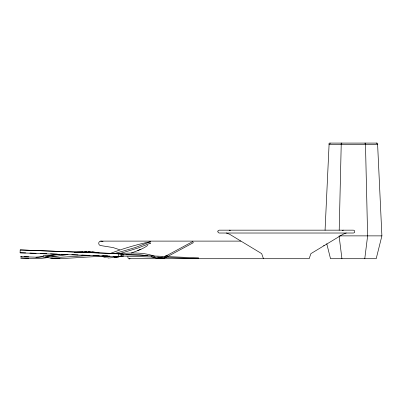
<?xml version="1.0" encoding="UTF-8"?>
<svg xmlns="http://www.w3.org/2000/svg" width="402" height="402" viewBox="0 0 402 402"><rect width="100%" height="100%" fill="white"/><g stroke="black" fill="none" stroke-linecap="round" stroke-linejoin="round"><path stroke-width="0.6" d="M339.208 230.24L341.218 144.519A0.894 0.447 -90 0 1 341.273 143.323A0.894 0.447 -90 0 1 341.876 143.323M121.303 253.742L118.464 253.747L118.369 256.602L121.108 255.994L123.947 255.984L121.203 256.597L118.369 256.602L21.035 252.878L20.1 252.798L20.2 249.943L121.303 253.742L123.992 254.561L121.158 254.566L118.464 253.747L20.2 249.943M325.067 230.24L329.082 144.519A0.894 0.894 0 0 1 330.399 143.323M364.77 258.712L367.624 235.873L365.483 144.519A0.894 0.447 -90 0 0 365.428 143.323A0.894 0.447 -90 0 0 364.825 143.323M376.302 143.323A0.894 0.894 0 0 1 377.619 144.519L381.9 235.873L376.192 258.712L330.514 258.712L326.756 243.687M147.83 245.386C143.293 248.657 137.891 250.607 132.66 252.516A14.608 1.095 -16.3 0 1 131.293 252.984M167.207 256.742L193.307 242.707L192.699 241.582L167.207 255.315A13.934 13.899 -90 0 1 164.961 256.401A13.879 13.879 0 0 0 167.207 255.315A13.889 13.884 -90 0 1 164.956 256.401M109.625 257.883L114.736 257.441L115.816 256.994M114.736 257.441L120.55 256.421L114.369 257.3L118.861 256.863L119.982 256.421L118.942 256.295M110.309 253.441C123.419 248.501 137.017 244.451 150.69 241.642L135.152 247.582L114.148 253.687M104.852 257.084L104.259 257.285L101.902 255.994M342.137 230.492L343.393 230.165M323.605 245.542L324.163 245.376M119.419 253.722L138.047 248.029L150.69 243.069L149.926 243.069M137.69 250.541L140.966 249.21M109.877 256.195L105.736 257.285L103.435 255.994M240.904 241.11L100.646 241.11C98.128 241.255 98.023 245.26 100.525 245.542L113.133 247.577L119.59 249.722M346.248 233.019L343.017 234.235L310.917 253.627L309.138 258.712L128.635 258.717A1.427 1.427 0 0 0 130.062 258.717M51.702 256.989L67.471 254.582M60.139 254.3L46.632 256.31M57.571 254.3L44.934 256.144M48.27 257.521L38.974 258.712L20.668 258.009L28.758 258.265M160.071 258.712A13.919 13.919 0 0 0 166.106 257.335A13.975 13.939 -90 0 1 162.554 258.491L161.187 258.662M43.798 256.697L38.974 257.285L24.396 256.793M42.542 256.476L35.894 257.285M20.1 252.798L25.683 252.893M76.651 252.24L83.018 251.788M74.476 252.24L86.571 251.682M90.028 255.481L59.988 257.285A80.033 79.953 -90 0 1 50.496 256.607L43.089 255.541M116.937 253.868C129.434 252.903 142.544 251.848 154.594 256.23M42.888 256.943L50.496 258.034A80.038 79.963 -90 0 0 59.988 258.712L107.57 255.858M125.725 254.767L131.359 254.431A86.38 86.299 90 0 1 138.61 254.597L147.71 255.752M329.801 143.092L376.905 143.092M329.082 144.519L377.619 144.519M339.695 235.873L381.9 235.873M198.598 258.561L195.161 258.486A55.798 0.623 1.8 0 1 187.161 258.225L121.108 255.994L121.158 254.566L187.186 257.456A55.798 0.709 2.1 0 0 195.186 257.762L198.623 257.848M84.631 251.682L93.204 251.913L99.028 252.843M100.646 241.11L103.068 241.416M29.859 253.054L36.115 253.295M40.496 253.466L46.753 253.707M50.506 253.853L57.385 254.119M61.139 254.265L68.023 254.531M71.777 254.677L78.033 254.918M81.787 255.064L89.294 255.355M93.048 255.501L99.304 255.747M102.435 255.868L109.942 256.159M113.073 256.28L121.203 256.597M28.758 256.838L20.668 256.582L21.532 256.652M159.911 258.712L158.825 258.657A13.919 13.919 0 0 1 155.182 257.828L151.067 256.682M88.118 251.722L90.324 251.848M92.048 251.989L94.525 252.285M117.917 256.697L118.861 256.863M107.63 257.788L109.128 258.084M226.346 233.019L229.577 234.235L261.672 253.627L263.456 258.712M229.2 230.165L230.457 230.492M128.112 258.195L127.806 256.667M339.077 235.873L341.931 258.712M166.106 257.335A13.929 13.924 -90 0 1 162.554 258.491M59.988 258.712A80.038 79.963 90 0 1 50.496 258.034M162.554 257.064A13.879 13.879 0 0 1 160.071 257.285L158.82 257.23A13.879 13.879 0 0 1 157.584 257.059M217.829 231.22L218.196 232.602L219.206 233.019L353.388 233.019C355.222 233.09 355.222 230.095 353.388 230.165L219.206 230.165L218.196 230.582L217.829 231.22"/></g></svg>
